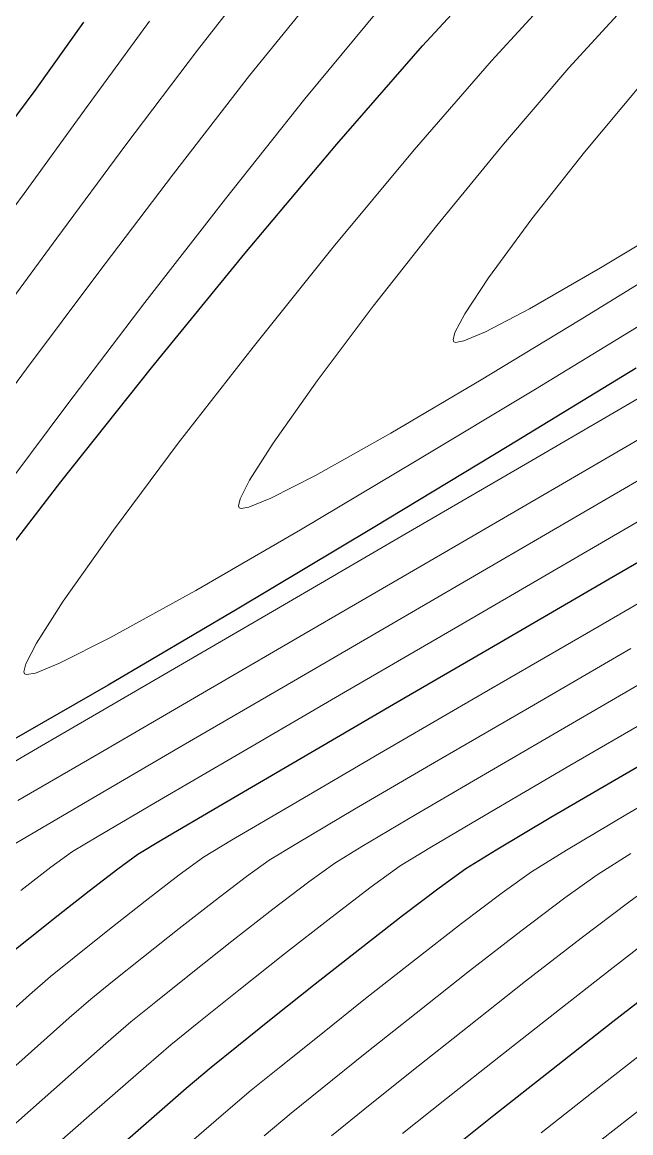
# Model space of a CAD drawing. Header units: millimetres. Extents: x 736950 to 740938, y 8500595 to 8502163.
# Drawn here: x 737764.43 to 737772.76, y 8501283.16 to 8501298.35 of the extents above; entities that cross this region are included whole.
import ezdxf

# ---------------------------------------------------------------- set-up
doc = ezdxf.new("R2010")
doc.units = ezdxf.units.MM
for name, color, linetype, lineweight in [('CONT-MJR', 80, 'Continuous', 30), ('CONT-MNR', 96, 'Continuous', 15), ('pista', 251, 'Continuous', 5)]:
    doc.layers.add(name, color=color, linetype=linetype, lineweight=lineweight)

msp = doc.modelspace()

# ---------------------------------------------------------------- hatches: boundary and pattern name
at = {"layer": 'pista'}
h = msp.add_hatch(dxfattribs=at)
h.set_pattern_fill('HONEY', color=256, scale=3, angle=9.94991650582834, style=0)
h.set_pattern_definition([(9.94991650582834, (1479841.21072825, -18.49207214638591), (0.4979252195647159, 0.4170677100899267), [0.375, -0.75]), (129.9499165058283, (1479841.21072825, -18.49207214638591), (-0.6101538418184378, 0.222682034283025), [0.3749999999999999, -0.7499999999999998]), (69.94991650582834, (1479841.21072825, -18.49207214638591), (-0.112228622253722, 0.6397497443729518), [-0.75, 0.375])])
h.paths.add_polyline_path([(737744.7999806425, 8501250.923935566), (737743.4751223363, 8501250.754223157), (737756.465848178, 8501242.026572531), (737763.5739612179, 8501242.006896213), (737770.002546867, 8501243.455222024), (737769.8468594846, 8501244.342704736), (737763.4750639071, 8501242.907173423), (737756.7405500773, 8501242.925815564)])
h.paths.add_polyline_path([(737794.2809870465, 8501256.017245878), (737809.7820272583, 8501263.709828075), (737823.391616501, 8501273.483615467), (737837.0791595323, 8501280.557800073), (737851.5530432165, 8501285.77819753), (737870.8510758049, 8501293.050216693, -0.9976846880626209), (737871.0089264096, 8501292.63424804), (737865.2748787645, 8501289.581801567, 0.7845063948290762), (737866.1540430214, 8501286.121818589), (737883.2588851704, 8501291.348365877), (737897.4188924351, 8501296.516943583), (737903.2981396064, 8501301.44146652, -0.5512150924587264), (737904.1219025984, 8501301.177325813), (737906.855912117, 8501297.98174819, 0.5618964424650519), (737910.2738656431, 8501298.536066804), (737914.22079628, 8501308.558674501), (737925.6412323939, 8501300.72656757, 0.340189525830376), (737928.7023693406, 8501300.894137181), (737936.9171069289, 8501306.117412793, -0.358727273887905), (737938.1716059428, 8501305.962964654), (737943.1732157968, 8501301.051021611, 0.3417074120720416), (737946.0555081918, 8501300.709858142), (737955.8779356404, 8501307.072689936), (737971.8320576148, 8501314.464803053), (737988.5677626224, 8501323.411181662), (738023.1375471824, 8501336.282937778), (738044.4246208373, 8501357.728329657), (738061.4456776979, 8501362.208386911), (738078.9085143938, 8501363.070318012), (738112.0997810266, 8501372.051506756), (738118.6561313582, 8501373.365123207), (738128.3493353954, 8501376.976906104), (738155.2251721952, 8501366.826195797), (738176.6167526407, 8501363.543890122), (738193.8053773039, 8501353.328603027), (738204.7313956148, 8501340.877429372), (738207.705198212, 8501335.751671141), (738214.35685511, 8501331.742925933), (738229.9282901662, 8501313.374534177), (738233.5603594936, 8501308.186787868), (738234.53883727, 8501308.358438132), (738230.6417003467, 8501313.924784988), (738214.9478837823, 8501332.43754055), (738208.3676942562, 8501336.403214611), (738205.4657963786, 8501341.405035153), (738194.387784551, 8501354.029418997), (738176.9261677533, 8501364.406946706), (738155.4549153853, 8501367.70147717), (738128.3514754312, 8501377.93815071), (738118.4090486554, 8501374.233504975), (738111.8936108743, 8501372.928085677), (738078.7671659255, 8501363.964436961), (738061.3074614278, 8501363.102660457), (738043.958527311, 8501358.536303693), (738022.6381405202, 8501337.057350922), (737988.196920163, 8501324.233464561), (737971.4304040315, 8501315.270615296), (737955.4419368334, 8501307.862588815), (737945.5806043665, 8501301.47455489, -0.3391433520832071), (737943.8038299843, 8501301.693147572), (737938.8116631231, 8501306.59581691, 0.3560082385246841), (737936.4342009705, 8501306.876887502), (737928.158540546, 8501301.61487459, -0.3502196171718997), (737926.1502499409, 8501301.468794718), (737914.5128481541, 8501309.44969617, 0.4302069892023044), (737913.4330382891, 8501309.014522241), (737909.4507249827, 8501298.90206584, -0.5704007069138802), (737907.5397775185, 8501298.566836312), (737904.9064502402, 8501301.644734057, 0.4931454261128044), (737902.7202336333, 8501302.131411942), (737896.9620044216, 8501297.308254998), (737882.9728831241, 8501292.20205278), (737866.0373022418, 8501287.027224885, -0.7384715771871906), (737865.6977918843, 8501288.787355538), (737871.5108758068, 8501291.881875956, 0.9119586051647783), (737870.5337161538, 8501293.892406015), (737851.2416702455, 8501286.62264278), (737836.7183275839, 8501281.384406622), (737822.9200107896, 8501274.252970394), (737809.3164408724, 8501264.483505804), (737793.8201376351, 8501256.79327439), (737778.9884914039, 8501246.402265295), (737769.846859484, 8501244.34270474), (737770.0025468671, 8501243.455222024), (737779.3594973255, 8501245.563292695)])
h.paths.add_polyline_path([(738260.5182952256, 8501271.251537092), (738234.538837269, 8501308.358438132), (738233.56035949, 8501308.186787868), (738259.6897886079, 8501270.86568047), (738269.3749442189, 8501234.589470252), (738274.5057655985, 8501215.583008338), (738279.7983711922, 8501189.602392923), (738280.7089290785, 8501189.641305126), (738275.382018582, 8501215.790318219), (738270.2441657205, 8501234.822827347)])

# ---------------------------------------------------------------- linework, layer by layer
at = {"layer": 'CONT-MJR', "extrusion": (0.7341344688672651, -0.6790041101650113, 0), "elevation": -5230793.98309476}
msp.add_lwpolyline([(6742044.715671914, 3625.00000000001), (6742046.229881375, 3625.00000000001)], dxfattribs=at)
at = {"layer": 'CONT-MJR', "extrusion": (0.8135080802622074, -0.5815536117574182, 0), "elevation": -4343782.748275129}
msp.add_lwpolyline([(7344923.818198418, 3630), (7344924.964395686, 3630)], dxfattribs=at)
at = {"layer": 'CONT-MJR', "extrusion": (0.7530500723098246, -0.6579632121890769, 0), "elevation": -5037963.675519257}
msp.add_lwpolyline([(6887326.772904299, 3625.00000000001), (6887328.556548502, 3625.00000000001)], dxfattribs=at)
at = {"layer": 'CONT-MJR', "extrusion": (0.8004101159143012, -0.5994527890852247, 0), "elevation": -4505612.192887409}
msp.add_lwpolyline([(7246778.528644133, 3630), (7246779.507247021, 3630)], dxfattribs=at)
at = {"layer": 'CONT-MJR', "extrusion": (0.7653520414624908, -0.6436118804288792, 0), "elevation": -4906882.738128148}
msp.add_lwpolyline([(6981319.545242739, 3625.00000000001), (6981321.498604384, 3625.00000000001)], dxfattribs=at)
at = {"layer": 'CONT-MJR', "extrusion": (-0.7747195534950218, 0.6323050003222134, 0), "elevation": 4803848.566896897}
msp.add_lwpolyline([(-7052611.658960206, 3625.000000000003), (-7052613.681809805, 3625.000000000003)], dxfattribs=at)
at = {"layer": 'CONT-MJR'}
for points, elevation in [([(737764.9613614765, 8501292.065474195), (737766.2004872151, 8501293.625043038)], 3625), ([(737772.8375099611, 8501293.622633083), (737771.0909413619, 8501292.559323752)], 3625), ([(737773.9076285509, 8501291.569123944), (737772.4672138188, 8501290.733828537)], 3630), ([(737769.2356253559, 8501291.438794883), (737767.3734744135, 8501290.326347314)], 3625), ([(737772.4672138188, 8501290.733828537), (737770.9707466689, 8501289.865511626)], 3630), ([(737767.3734744135, 8501290.326347314), (737765.6064010059, 8501289.287281884)], 3625), ([(737770.9707466689, 8501289.865511626), (737769.5144651644, 8501289.01969425)], 3630), ([(737768.1946073687, 8501288.251897445), (737767.1074113463, 8501287.617642248)], 3630), ([(737770.5047816025, 8501286.772823319), (737770.1391558769, 8501286.510247283)], 3635), ([(737765.349562478, 8501286.470365057), (737764.9239063618, 8501286.135615604)], 3630), ([(737764.9239063618, 8501286.135615604), (737764.5390589101, 8501285.829055954)], 3630), ([(737769.635962415, 8501286.129152065), (737769.0512041012, 8501285.675564008)], 3635), ([(737773.3429752488, 8501285.321030427), (737772.5187146615, 8501284.679123795)], 3640), ([(737767.3675688956, 8501284.34010619), (737767.0165800208, 8501284.056810169)], 3635), ([(737767.0165800208, 8501284.056810169), (737766.6775184486, 8501283.76716814)], 3635), ([(737771.6767966348, 8501284.019426184), (737770.8888417728, 8501283.398557454)], 3640), ([(737766.6775184486, 8501283.76716814), (737765.9828857338, 8501283.16404291)], 3635), ([(737770.8888417728, 8501283.398557454), (737770.22647068, 8501282.873137468)], 3640), ([(737765.9828857338, 8501283.16404291), (737764.9947363442, 8501282.303435713)], 3635)]:
    msp.add_lwpolyline(points, dxfattribs=dict(at, elevation=elevation))
at = {"layer": 'CONT-MJR', "extrusion": (0.5169834028596308, -0.8559954212305558, 0), "elevation": -6895652.0961962}
msp.add_lwpolyline([(5026555.831786532, 3625), (5026553.664349698, 3625)], dxfattribs=at)
at = {"layer": 'CONT-MJR', "extrusion": (-0.7913552869200303, 0.6113565325272289, 0), "elevation": 4613486.236471795}
msp.add_lwpolyline([(-7178577.989792775, 3625.000000000013), (-7178579.850262353, 3625.000000000013)], dxfattribs=at)
at = {"layer": 'CONT-MJR', "extrusion": (0.4974678147356397, -0.8674824340020652, 0), "elevation": -7007704.479083553}
msp.add_lwpolyline([(4869116.508143382, 3625), (4869114.698212318, 3625)], dxfattribs=at)
at = {"layer": 'CONT-MJR', "extrusion": (0.502834639456588, -0.8643826267125937, 0), "elevation": -6977390.465478092}
msp.add_lwpolyline([(4912457.749956082, 3630), (4912456.223019104, 3630)], dxfattribs=at)
at = {"layer": 'CONT-MJR', "extrusion": (-0.5010980767382628, 0.8653904999994015, 0), "elevation": 6987237.456627464}
msp.add_lwpolyline([(-4898441.810591031, 3635.000000000003), (-4898440.530427855, 3635.000000000003)], dxfattribs=at)
at = {"layer": 'CONT-MJR', "extrusion": (0.5038426259159186, -0.8637954667108133, 0), "elevation": -6971652.765883729}
msp.add_lwpolyline([(4920595.961606878, 3635), (4920594.828233276, 3635)], dxfattribs=at)
at = {"layer": 'CONT-MJR', "extrusion": (0.5062899378846166, -0.8623633218062972, 0), "elevation": -6957674.566596115}
msp.add_lwpolyline([(4940339.67334203, 3630.000000000013), (4940338.794018703, 3630.000000000013)], dxfattribs=at)
at = {"layer": 'CONT-MJR', "extrusion": (0.5094985571816003, -0.8604715104115113, 0), "elevation": -6939222.071979331}
msp.add_lwpolyline([(4966225.20506724, 3635), (4966224.335195902, 3635)], dxfattribs=at)
at = {"layer": 'CONT-MJR', "extrusion": (0.5158449047439528, -0.8566819913186585, 0), "elevation": -6902326.611583375}
msp.add_lwpolyline([(5017376.816761174, 3630.000000000007), (5017376.427867407, 3630.000000000007)], dxfattribs=at)
at = {"layer": 'CONT-MJR', "extrusion": (0.5889365309188171, -0.8081792886168941, 0), "elevation": -6436066.699162949}
msp.add_lwpolyline([(5602965.671483017, 3630), (5602965.329027357, 3630)], dxfattribs=at)
at = {"layer": 'CONT-MJR', "extrusion": (0.5266905484861559, -0.8500570958090711, 0), "elevation": -6838002.392925933}
msp.add_lwpolyline([(5104694.935652508, 3635), (5104694.445884659, 3635)], dxfattribs=at)
at = {"layer": 'CONT-MJR', "extrusion": (0.6098086982317805, -0.7925486430250582, 0), "elevation": -6287787.32863791}
msp.add_lwpolyline([(5768873.854070446, 3630.000000000006), (5768873.362455416, 3630.000000000006)], dxfattribs=at)
at = {"layer": 'CONT-MJR', "extrusion": (0.6037449972509729, -0.7971775073936938, 0), "elevation": -6331609.35924205}
msp.add_lwpolyline([(5720742.96132076, 3635.000000000004), (5720742.33010192, 3635.000000000004)], dxfattribs=at)
at = {"layer": 'CONT-MJR', "extrusion": (0.6272853181032177, -0.778789528494153, 0), "elevation": -6157923.518835674}
msp.add_lwpolyline([(5907295.08307914, 3630.00000000001), (5907294.739978958, 3630.00000000001)], dxfattribs=at)
at = {"layer": 'CONT-MJR', "extrusion": (0.6182332921099511, -0.7859946542610146, 0), "elevation": -6225851.705996303}
msp.add_lwpolyline([(5835660.36069675, 3635), (5835659.584202562, 3635)], dxfattribs=at)
at = {"layer": 'CONT-MJR', "extrusion": (0.6218840347390417, -0.7831093457089439, 0), "elevation": -6198629.472420582}
msp.add_lwpolyline([(5864566.898875937, 3635.000000000004), (5864566.158392676, 3635.000000000004)], dxfattribs=at)
at = {"layer": 'CONT-MJR', "extrusion": (0.624849491742576, -0.7807452290402065, 0), "elevation": -6176343.624602444}
msp.add_lwpolyline([(5888032.183451302, 3635), (5888031.55144544, 3635)], dxfattribs=at)
at = {"layer": 'CONT-MJR', "extrusion": (-0.6167750440406587, 0.7871394698836055, 0), "elevation": 6236657.037932899}
msp.add_lwpolyline([(-5824110.101644509, 3640), (-5824109.032052577, 3640)], dxfattribs=at)
at = {"layer": 'CONT-MNR', "extrusion": (-0.7870629044912258, 0.6168727456889593, 0), "elevation": 4663550.117419277}
msp.add_lwpolyline([(-7146164.522813944, 3628), (-7146166.07308061, 3628)], dxfattribs=at)
at = {"layer": 'CONT-MNR', "extrusion": (-0.7775448617449255, 0.6288274707533575, 0), "elevation": 4772202.118849258}
msp.add_lwpolyline([(-7074068.783730948, 3627), (-7074070.37089548, 3627)], dxfattribs=at)
at = {"layer": 'CONT-MNR'}
for points, elevation in [([(737770.8541710868, 8501297.827339694), (737771.7972792209, 8501298.850802554)], 3624), ([(737771.9161993028, 8501297.728446005), (737772.7304109632, 8501298.617723243)], 3623), ([(737765.8513348268, 8501296.675171258), (737766.8296768594, 8501297.970888596)], 3628), ([(737767.213139238, 8501295.939785646), (737768.2993844163, 8501297.30313754)], 3626), ([(737766.1116353505, 8501294.51935924), (737767.213139238, 8501295.939785646)], 3626), ([(737764.0493075876, 8501294.237303834), (737764.9061508062, 8501295.398955746)], 3628), ([(737767.5916933866, 8501293.910663221), (737768.6888157795, 8501295.275938254)], 3624), ([(737770.4882629953, 8501294.362545302), (737770.8159096834, 8501294.859386947)], 3622), ([(737765.0428988105, 8501293.115294963), (737766.1116353505, 8501294.51935924)], 3626), ([(737768.4683090413, 8501293.448733341), (737769.2361287501, 8501294.467583586)], 3623), ([(737770.3551627905, 8501294.10958698), (737770.4882629953, 8501294.362545302)], 3622), ([(737770.3298239153, 8501294.010198152), (737770.3551627905, 8501294.10958698)], 3622), ([(737770.7743694267, 8501294.118723745), (737770.4754643422, 8501293.993292065)], 3622), ([(737766.5683576871, 8501292.594114348), (737767.5916933866, 8501293.910663221)], 3624), ([(737770.3381246502, 8501293.98373134), (737770.3298239153, 8501294.010198152)], 3622), ([(737770.3641549259, 8501293.9728267), (737770.3381246502, 8501293.98373134)], 3622), ([(737770.4754643422, 8501293.993292065), (737770.3641549259, 8501293.9728267)], 3622), ([(737763.6258492678, 8501292.4479357), (737764.4907575409, 8501293.610684931)], 3627), ([(737773.4022027928, 8501292.957501333), (737771.8265563436, 8501292.041790081)], 3627), ([(737767.4161040148, 8501291.836431535), (737767.5435740607, 8501292.089079034)], 3623), ([(737767.3928014584, 8501291.73859765), (737767.4161040148, 8501291.836431535)], 3623), ([(737767.4011271353, 8501291.712773664), (737767.3928014584, 8501291.73859765)], 3623), ([(737767.4265337205, 8501291.701987255), (737767.4011271353, 8501291.712773664)], 3623), ([(737767.5358926693, 8501291.72087612), (737767.4265337205, 8501291.701987255)], 3623), ([(737764.9932959275, 8501290.432522193), (737765.6813710707, 8501291.407623414)], 3624), ([(737769.6337981872, 8501291.327045554), (737767.8575212064, 8501290.293987393)], 3626), ([(737772.2414299116, 8501290.043514924), (737770.7297225689, 8501289.166522633)], 3631), ([(737764.4832807927, 8501289.577370897), (737764.6280939997, 8501289.85929676)], 3624), ([(737764.9423943103, 8501289.585843619), (737764.6115834472, 8501289.452025622)], 3624), ([(737773.2842433748, 8501289.529729383), (737772.0170964615, 8501288.795909215)], 3633), ([(737768.1431888714, 8501289.341160953), (737766.635487228, 8501288.46403741)], 3628), ([(737773.1662632137, 8501288.903180182), (737771.9298526563, 8501288.186549084)], 3634), ([(737766.635487228, 8501288.46403741), (737765.4041587248, 8501287.746616734)], 3628), ([(737770.8303133266, 8501288.106596105), (737769.8196044824, 8501287.51646317)], 3633), ([(737773.7270261855, 8501288.111914715), (737772.6965830582, 8501287.51260478)], 3636), ([(737766.255788733, 8501287.68213526), (737765.4553860183, 8501287.213246392)], 3629), ([(737769.8196044824, 8501287.51646317), (737769.0806804396, 8501287.080183536)], 3633), ([(737770.8468554482, 8501287.555113394), (737770.0337504839, 8501287.075072754)], 3634), ([(737764.5616548222, 8501287.254039885), (737764.2204269817, 8501287.051447827)], 3628), ([(737767.2984969413, 8501287.164650872), (737766.9137218192, 8501286.932037324)], 3631), ([(737769.0806804396, 8501287.080183536), (737768.7092517107, 8501286.852430323)], 3633), ([(737770.0337504839, 8501287.075072754), (737769.6070166565, 8501286.812626822)], 3634), ([(737765.1181919277, 8501287.011644326), (737764.8249173252, 8501286.79572299)], 3629), ([(737764.8249173252, 8501286.79572299), (737764.414574896, 8501286.476902356)], 3629), ([(737769.6070166565, 8501286.812626822), (737769.2097112862, 8501286.52543286)], 3634), ([(737772.300311494, 8501286.693216318), (737771.8615606235, 8501286.378125073)], 3637), ([(737771.0003582498, 8501286.444186179), (737770.4468454418, 8501286.024981441)], 3636), ([(737771.8615606235, 8501286.378125073), (737771.257728469, 8501285.920810815)], 3637), ([(737767.8632985596, 8501286.221161986), (737767.3020176492, 8501285.782946385)], 3633), ([(737768.6553193617, 8501286.102449944), (737768.0238783377, 8501285.60945739)], 3634), ([(737770.4468454418, 8501286.024981441), (737769.8036112967, 8501285.526034579)], 3636), ([(737766.580156961, 8501285.956435377), (737766.0913604423, 8501285.569706466)], 3632), ([(737771.257728469, 8501285.920810815), (737770.5560184927, 8501285.376505146)], 3637), ([(737767.3020176492, 8501285.782946385), (737766.7433930568, 8501285.340970485)], 3633), ([(737772.0837731042, 8501285.826885542), (737771.3229808324, 8501285.236811252)], 3638), ([(737766.0913604423, 8501285.569706466), (737765.667139556, 8501285.230848983)], 3632), ([(737768.0238783377, 8501285.60945739), (737767.3954256714, 8501285.112234503)], 3634), ([(737769.8036112967, 8501285.526034579), (737769.1322589879, 8501284.997974563)], 3636), ([(737765.667139556, 8501285.230848983), (737765.3697456566, 8501284.991024617)], 3632), ([(737766.2585691868, 8501284.953704791), (737765.9186904447, 8501284.6796198)], 3633), ([(737765.9186904447, 8501284.6796198), (737765.5763307766, 8501284.383332727)], 3633), ([(737766.8499988177, 8501284.6765606), (737766.4676352328, 8501284.368214983)], 3634), ([(737767.951612571, 8501284.057030976), (737767.5655248086, 8501283.745405352)], 3636), ([(737767.5655248086, 8501283.745405352), (737767.187933838, 8501283.42417043)], 3636), ([(737768.1144695967, 8501283.434000537), (737767.743010379, 8501283.119592559)], 3637)]:
    msp.add_lwpolyline(points, dxfattribs=dict(at, elevation=elevation))
at = {"layer": 'CONT-MNR', "extrusion": (0.7695724600822273, -0.6385594950221856, 0), "elevation": -4860817.94779703}
msp.add_lwpolyline([(7013473.232164256, 3626), (7013474.834145619, 3626)], dxfattribs=at)
at = {"layer": 'CONT-MNR', "extrusion": (0.8075305177425298, -0.5898257903097167, 0), "elevation": -4418516.327021455}
msp.add_lwpolyline([(7300209.881610246, 3629), (7300211.387404529, 3629)], dxfattribs=at)
at = {"layer": 'CONT-MNR', "extrusion": (-0.7554515222603386, 0.6552045463170544, 0), "elevation": 5012738.871205407}
msp.add_lwpolyline([(-6905707.589395583, 3624.000000000003), (-6905709.202645396, 3624.000000000003)], dxfattribs=at)
at = {"layer": 'CONT-MNR', "extrusion": (-0.7584635068083607, 0.6517155121983549, 0), "elevation": 4980854.528659654}
msp.add_lwpolyline([(-6928740.116920425, 3623.000000000006), (-6928741.489790498, 3623.000000000006)], dxfattribs=at)
at = {"layer": 'CONT-MNR', "extrusion": (-0.789544762879868, 0.6136929748734079, 0), "elevation": 4634686.127409236}
msp.add_lwpolyline([(-7164916.076040477, 3627.00000000001), (-7164917.774860118, 3627.00000000001)], dxfattribs=at)
at = {"layer": 'CONT-MNR', "extrusion": (0.7677986557764538, -0.6406912081399827, 0), "elevation": -4880245.525372059}
msp.add_lwpolyline([(6999968.198587256, 3622), (6999969.393344628, 3622)], dxfattribs=at)
at = {"layer": 'CONT-MNR', "extrusion": (0.8092140241787962, -0.5875139684061637, 0), "elevation": -4397620.809454864}
msp.add_lwpolyline([(7312814.879031406, 3629), (7312816.288131713, 3629)], dxfattribs=at)
at = {"layer": 'CONT-MNR', "extrusion": (0.8036056208910407, -0.5951621678772308, 0), "elevation": -4466777.373928291}
msp.add_lwpolyline([(7270778.528384437, 3628), (7270780.116496166, 3628)], dxfattribs=at)
at = {"layer": 'CONT-MNR', "extrusion": (-0.7730197103706948, 0.6343820042989927, 0), "elevation": 4822758.090206667}
msp.add_lwpolyline([(-7039697.12171747, 3623.000000000013), (-7039698.562214017, 3623.000000000013)], dxfattribs=at)
at = {"layer": 'CONT-MNR', "extrusion": (0.7688482864473902, -0.6394312413597821, 0), "elevation": -4868761.599268705}
msp.add_lwpolyline([(7007958.654014277, 3624.00000000001), (7007960.387346379, 3624.00000000001)], dxfattribs=at)
at = {"layer": 'CONT-MNR', "extrusion": (0.7849661428928383, -0.6195386626449881, 0), "elevation": -4687755.769302666}
msp.add_lwpolyline([(7130307.178034892, 3622.000000000013), (7130308.339512161, 3622.000000000013)], dxfattribs=at)
at = {"layer": 'CONT-MNR', "extrusion": (-0.7968107732149947, 0.6042289232472428, 0), "elevation": 4548868.80148433}
msp.add_lwpolyline([(-7219702.609168709, 3627.000000000003), (-7219704.322421056, 3627.000000000003)], dxfattribs=at)
at = {"layer": 'CONT-MNR', "extrusion": (-0.8025051876194349, 0.5966451406354499, 0), "elevation": 4480197.148657543}
msp.add_lwpolyline([(-7262516.536809788, 3629.000000000013), (-7262517.727888485, 3629.000000000013)], dxfattribs=at)
at = {"layer": 'CONT-MNR', "extrusion": (-0.7854623853201356, 0.6189093966383149, 0), "elevation": 4682041.045551302}
msp.add_lwpolyline([(-7134059.343607833, 3623.00000000001), (-7134060.751769917, 3623.00000000001)], dxfattribs=at)
at = {"layer": 'CONT-MNR', "extrusion": (-0.8050532249581491, 0.5932025834270143, 0), "elevation": 4449045.298435038}
msp.add_lwpolyline([(-7281642.396844276, 3622), (-7281643.395432057, 3622)], dxfattribs=at)
at = {"layer": 'CONT-MNR', "extrusion": (-0.5164777297004333, 0.856300621699813, 0), "elevation": 6898621.199878954}
msp.add_lwpolyline([(-5022485.744021783, 3622.000000000003), (-5022484.45885146, 3622.000000000003)], dxfattribs=at)
at = {"layer": 'CONT-MNR', "extrusion": (0.4985689004896683, -0.8668500743868707, 0), "elevation": -7001517.848185809}
msp.add_lwpolyline([(4878019.313241727, 3622), (4878018.188106645, 3622)], dxfattribs=at)
at = {"layer": 'CONT-MNR', "extrusion": (0.5239704676895633, -0.8517364316437219, 0), "elevation": -6854291.279477714}
msp.add_lwpolyline([(5082816.022409279, 3623.000000000009), (5082814.466131047, 3623.000000000009)], dxfattribs=at)
at = {"layer": 'CONT-MNR', "extrusion": (-0.800951792198785, 0.5987288422763299, 0), "elevation": 4499055.890283676}
msp.add_lwpolyline([(-7250847.232910025, 3627), (-7250848.862999332, 3627)], dxfattribs=at)
at = {"layer": 'CONT-MNR', "extrusion": (0.4632812345002905, -0.8862113166507676, 0), "elevation": -7192147.699061498}
msp.add_lwpolyline([(4592311.520013444, 3622), (4592310.843512784, 3622)], dxfattribs=at)
at = {"layer": 'CONT-MNR', "extrusion": (0.5176249902537233, -0.8556076025052799, 0), "elevation": -6891882.75802456}
msp.add_lwpolyline([(5031725.736830179, 3623.000000000013), (5031724.178768912, 3623.000000000013)], dxfattribs=at)
at = {"layer": 'CONT-MNR', "extrusion": (-0.520750051573244, 0.8537091915789964, 0), "elevation": 6873437.736505431}
msp.add_lwpolyline([(-5056893.056597554, 3624.000000000003), (-5056891.216985967, 3624.000000000003)], dxfattribs=at)
at = {"layer": 'CONT-MNR', "extrusion": (-0.8163519461432103, 0.5775547593329945, 0), "elevation": 4307683.766895168}
msp.add_lwpolyline([(-7366148.09821101, 3623.000000000003), (-7366149.141765686, 3623.000000000003)], dxfattribs=at)
at = {"layer": 'CONT-MNR', "extrusion": (0.5076174044283931, -0.8615825965752681, 0), "elevation": -6950061.239805141}
msp.add_lwpolyline([(4951054.930469058, 3623.000000000003), (4951053.495933817, 3623.000000000003)], dxfattribs=at)
at = {"layer": 'CONT-MNR', "extrusion": (0.5165224285660969, -0.8562736599873789, 0), "elevation": -6898358.054280149}
msp.add_lwpolyline([(5022842.945284572, 3624), (5022841.041114158, 3624)], dxfattribs=at)
at = {"layer": 'CONT-MNR', "extrusion": (-0.5026932032216573, 0.864464888491574, 0), "elevation": 6978196.078654043}
msp.add_lwpolyline([(-4911321.303277958, 3626.000000000003), (-4911319.366195287, 3626.000000000003)], dxfattribs=at)
at = {"layer": 'CONT-MNR', "extrusion": (-0.7993444090982665, 0.60087312774274, 0), "elevation": 4518470.221775805}
msp.add_lwpolyline([(-7238762.666503218, 3626.000000000003), (-7238764.31068248, 3626.000000000003)], dxfattribs=at)
at = {"layer": 'CONT-MNR', "extrusion": (0.4895093948967995, -0.8719980231100121, 0), "elevation": -7051965.366497405}
msp.add_lwpolyline([(4804796.18988792, 3623.00000000001), (4804795.003895021, 3623.00000000001)], dxfattribs=at)
at = {"layer": 'CONT-MNR', "extrusion": (0.800932724682504, -0.5987543490720216, 0), "elevation": -4499284.525685354}
msp.add_lwpolyline([(7250702.900744796, 3624), (7250704.382131306, 3624)], dxfattribs=at)
at = {"layer": 'CONT-MNR', "extrusion": (0.8444788818826412, -0.5355888516896558, 0), "elevation": -3930168.15758147}
msp.add_lwpolyline([(7574301.709419934, 3623.000000000003), (7574302.310674061, 3623.000000000003)], dxfattribs=at)
at = {"layer": 'CONT-MNR', "extrusion": (0.5104054270887024, -0.8599338928071154, 0), "elevation": -6933987.702675393}
msp.add_lwpolyline([(4973539.032570176, 3624.000000000003), (4973537.189337227, 3624.000000000003)], dxfattribs=at)
at = {"layer": 'CONT-MNR', "extrusion": (0.5027095834018294, -0.86445536307895, 0), "elevation": -6978103.015507888}
msp.add_lwpolyline([(4911451.59131874, 3626.000000000003), (4911449.538050296, 3626.000000000003)], dxfattribs=at)
at = {"layer": 'CONT-MNR', "extrusion": (-0.5022479204382311, 0.8647236705534737, 0), "elevation": 6980723.608773952}
msp.add_lwpolyline([(-4907726.317891255, 3628.000000000003), (-4907724.395760113, 3628.000000000003)], dxfattribs=at)
at = {"layer": 'CONT-MNR', "extrusion": (0.453823043672356, -0.8910918274970088, 0), "elevation": -7240615.639781603}
msp.add_lwpolyline([(4515501.712621021, 3623.000000000003), (4515501.026134321, 3623.000000000003)], dxfattribs=at)
at = {"layer": 'CONT-MNR', "extrusion": (-0.5025188949677397, 0.8645662266133243, 0), "elevation": 6979185.698888916}
msp.add_lwpolyline([(-4909912.486825834, 3627.00000000001), (-4909910.553875634, 3627.00000000001)], dxfattribs=at)
at = {"layer": 'CONT-MNR', "extrusion": (0.5019724128385483, -0.8648836319118578, 0), "elevation": -6982286.264448249}
msp.add_lwpolyline([(4905502.290243763, 3629.000000000006), (4905500.496632345, 3629.000000000006)], dxfattribs=at)
at = {"layer": 'CONT-MNR', "extrusion": (0.3768245194967286, -0.9262846654814381, 0), "elevation": -7596607.260618813}
msp.add_lwpolyline([(3886878.244553529, 3623), (3886877.923008066, 3623)], dxfattribs=at)
at = {"layer": 'CONT-MNR', "extrusion": (0.500765947937338, -0.8655827316821999, 0), "elevation": -6989121.82966872}
msp.add_lwpolyline([(4895756.701943248, 3624.000000000006), (4895755.045029586, 3624.000000000006)], dxfattribs=at)
at = {"layer": 'CONT-MNR', "extrusion": (0.5023608414051867, -0.8646580740516293, 0), "elevation": -6980082.643927138}
msp.add_lwpolyline([(4908635.974563608, 3628), (4908633.98176022, 3628)], dxfattribs=at)
at = {"layer": 'CONT-MNR', "extrusion": (0.502599981332128, -0.8645190910355564, 0), "elevation": -6978725.162522874}
msp.add_lwpolyline([(4910565.117438604, 3627), (4910563.181308525, 3627)], dxfattribs=at)
at = {"layer": 'CONT-MNR', "extrusion": (0.5021369236011658, -0.8647881300968215, 0), "elevation": -6981353.004290531}
msp.add_lwpolyline([(4906828.591936594, 3629.00000000001), (4906826.730459351, 3629.00000000001)], dxfattribs=at)
at = {"layer": 'CONT-MNR', "extrusion": (0.5013924838248686, -0.8652199588335494, 0), "elevation": -6985572.364854465}
msp.add_lwpolyline([(4900819.932874233, 3631.000000000003), (4900818.198992095, 3631.000000000003)], dxfattribs=at)
at = {"layer": 'CONT-MNR', "extrusion": (0.4833386714298237, -0.8754334518970892, 0), "elevation": -7085722.930799184}
msp.add_lwpolyline([(4754868.237799143, 3624.000000000013), (4754866.892290718, 3624.000000000013)], dxfattribs=at)
at = {"layer": 'CONT-MNR', "extrusion": (0.8433800766086262, -0.5373174540061283, 0), "elevation": -3945675.434404402}
msp.add_lwpolyline([(7566232.304429086, 3624), (7566232.984105365, 3624)], dxfattribs=at)
at = {"layer": 'CONT-MNR', "extrusion": (0.5028016969013607, -0.8644017894434927, 0), "elevation": -6977579.612020354}
msp.add_lwpolyline([(4912191.041903153, 3626), (4912189.100104607, 3626)], dxfattribs=at)
at = {"layer": 'CONT-MNR', "extrusion": (-0.502547563317673, 0.8645495628380536, 0), "elevation": 6979022.400807542}
msp.add_lwpolyline([(-4910141.302648094, 3628.000000000013), (-4910139.369128726, 3628.000000000013)], dxfattribs=at)
at = {"layer": 'CONT-MNR', "extrusion": (0.5027292166604045, -0.864443945386869, 0), "elevation": -6977990.981811923}
msp.add_lwpolyline([(4911606.408233901, 3627), (4911604.576281323, 3627)], dxfattribs=at)
at = {"layer": 'CONT-MNR', "extrusion": (0.5024058229679287, -0.8646319384847626, 0), "elevation": -6979826.788095471}
msp.add_lwpolyline([(4908997.488434021, 3629), (4908995.679622376, 3629)], dxfattribs=at)
at = {"layer": 'CONT-MNR', "extrusion": (0.4490091526362471, -0.8935271573090989, 0), "elevation": -7264869.905471105}
msp.add_lwpolyline([(4476370.613793718, 3624.000000000006), (4476369.844994897, 3624.000000000006)], dxfattribs=at)
at = {"layer": 'CONT-MNR', "extrusion": (0.5015048562064746, -0.865154829612205, 0), "elevation": -6984935.293504128}
msp.add_lwpolyline([(4901725.780962136, 3632.000000000013), (4901724.174970877, 3632.000000000013)], dxfattribs=at)
at = {"layer": 'CONT-MNR', "extrusion": (0.9687846838949072, -0.2479036834148392, 0), "elevation": -1392766.068282357}
msp.add_lwpolyline([(8418813.557621699, 3624.000000000013), (8418813.668810295, 3624.000000000013)], dxfattribs=at)
at = {"layer": 'CONT-MNR', "extrusion": (0.9572398098417034, 0.2892956039317217, 0), "elevation": 3165603.178619931}
msp.add_lwpolyline([(7924340.672483479, 3624), (7924340.701564075, 3624)], dxfattribs=at)
at = {"layer": 'CONT-MNR', "extrusion": (-0.3799097489151549, -0.9250235579049996, 0), "elevation": -8144176.918574845}
msp.add_lwpolyline([(-2547273.198199134, 3624.000000000013), (-2547273.227790314, 3624.000000000013)], dxfattribs=at)
at = {"layer": 'CONT-MNR', "extrusion": (0.17585837454713, -0.984415477378145, 0), "elevation": -8239058.828854138}
msp.add_lwpolyline([(2221289.84689251, 3624.000000000006), (2221289.724910183, 3624.000000000006)], dxfattribs=at)
at = {"layer": 'CONT-MNR', "extrusion": (0.5028997631983949, -0.8643447391955356, 0), "elevation": -6977022.261359575}
msp.add_lwpolyline([(4912980.700324558, 3626.000000000003), (4912978.986181672, 3626.000000000003)], dxfattribs=at)
at = {"layer": 'CONT-MNR', "extrusion": (0.5029415547151195, -0.8643204223786098, 0), "elevation": -6976784.221010837}
msp.add_lwpolyline([(4913318.592300972, 3627.000000000003), (4913316.971883219, 3627.000000000003)], dxfattribs=at)
at = {"layer": 'CONT-MNR', "extrusion": (0.5028485620522685, -0.8643745274138784, 0), "elevation": -6977311.823047908}
msp.add_lwpolyline([(4912569.622745539, 3629.000000000007), (4912567.987130672, 3629.000000000007)], dxfattribs=at)
at = {"layer": 'CONT-MNR', "extrusion": (0.5025001884509187, -0.8645770992842635, 0), "elevation": -6979289.997049712}
msp.add_lwpolyline([(4909759.085693753, 3631), (4909757.45955206, 3631)], dxfattribs=at)
at = {"layer": 'CONT-MNR', "extrusion": (0.5023886645120169, -0.864641908404764, 0), "elevation": -6979922.753627642}
msp.add_lwpolyline([(4908859.266196636, 3632.000000000003), (4908857.766895598, 3632.000000000003)], dxfattribs=at)
at = {"layer": 'CONT-MNR', "extrusion": (0.5022517015944814, -0.8647214743751007, 0), "elevation": -6980699.730711658}
msp.add_lwpolyline([(4907754.069867851, 3633.000000000006), (4907752.697422308, 3633.000000000006)], dxfattribs=at)
at = {"layer": 'CONT-MNR', "extrusion": (0.5030824834689988, -0.8642384016153556, 0), "elevation": -6975983.450351641}
msp.add_lwpolyline([(4914453.891796097, 3626), (4914452.519922635, 3626)], dxfattribs=at)
at = {"layer": 'CONT-MNR', "extrusion": (-0.503330005543259, 0.8640942688849539, 0), "elevation": 6974575.039328898}
msp.add_lwpolyline([(-4916452.456142724, 3627.000000000003), (-4916451.154616967, 3627.000000000003)], dxfattribs=at)
at = {"layer": 'CONT-MNR', "extrusion": (-0.5036515096991437, 0.8639069144171572, 0), "elevation": 6972744.121512978}
msp.add_lwpolyline([(-4919049.086981286, 3629), (-4919047.745093704, 3629)], dxfattribs=at)
at = {"layer": 'CONT-MNR', "extrusion": (0.5037603805563844, -0.8638434342991135, 0), "elevation": -6972123.168381594}
msp.add_lwpolyline([(4919929.440496257, 3631), (4919928.071218027, 3631)], dxfattribs=at)
at = {"layer": 'CONT-MNR', "extrusion": (0.5039761979365832, -0.8637175417423141, 0), "elevation": -6970893.211544815}
msp.add_lwpolyline([(4921671.876045633, 3632.000000000013), (4921670.606209597, 3632.000000000013)], dxfattribs=at)
at = {"layer": 'CONT-MNR', "extrusion": (0.5036849185695997, -0.863887436420704, 0), "elevation": -6972551.463340741}
msp.add_lwpolyline([(4919322.549122245, 3634.00000000001), (4919321.29548993, 3634.00000000001)], dxfattribs=at)
at = {"layer": 'CONT-MNR', "extrusion": (0.5047241593118241, -0.8632806745242085, 0), "elevation": -6966629.396840325}
msp.add_lwpolyline([(4927703.926721813, 3628), (4927702.950789041, 3628)], dxfattribs=at)
at = {"layer": 'CONT-MNR', "extrusion": (0.5065510389375967, -0.8622099772974339, 0), "elevation": -6956177.821684785}
msp.add_lwpolyline([(4942447.148340922, 3631), (4942446.171248592, 3631)], dxfattribs=at)
at = {"layer": 'CONT-MNR', "extrusion": (0.5074280107604604, -0.8616941533372977, 0), "elevation": -6951145.164384264}
msp.add_lwpolyline([(4949522.666525163, 3632.00000000001), (4949521.748920536, 3632.00000000001)], dxfattribs=at)
at = {"layer": 'CONT-MNR', "extrusion": (0.5091087830816674, -0.8607021825167541, 0), "elevation": -6941470.156553091}
msp.add_lwpolyline([(4963082.710319908, 3636.000000000013), (4963081.762203099, 3636.000000000013)], dxfattribs=at)
at = {"layer": 'CONT-MNR', "extrusion": (0.5131580683471593, -0.8582941202700926, 0), "elevation": -6918014.533877543}
msp.add_lwpolyline([(4995723.877310129, 3629), (4995723.484444694, 3629)], dxfattribs=at)
at = {"layer": 'CONT-MNR', "extrusion": (0.5200055486208762, -0.8541628822440727, 0), "elevation": -6877840.359087203}
msp.add_lwpolyline([(5050890.677325263, 3632), (5050890.234665949, 3632)], dxfattribs=at)
at = {"layer": 'CONT-MNR', "extrusion": (0.5889365296638387, -0.8081792895314225, 0), "elevation": -6436066.146968565}
msp.add_lwpolyline([(5602966.363602092, 3631.000000000011), (5602965.952655304, 3631.000000000011)], dxfattribs=at)
at = {"layer": 'CONT-MNR', "extrusion": (0.5276280558455626, -0.8494755056413527, 0), "elevation": -6832365.955350054}
msp.add_lwpolyline([(5112236.689043626, 3636.00000000001), (5112236.126354882, 3636.00000000001)], dxfattribs=at)
at = {"layer": 'CONT-MNR', "extrusion": (0.530684036752724, -0.8475697334944385, 0), "elevation": -6813909.314395527}
msp.add_lwpolyline([(5136811.157184644, 3637.000000000003), (5136810.611902844, 3637.000000000003)], dxfattribs=at)
at = {"layer": 'CONT-MNR', "extrusion": (0.5858272510489069, -0.8104359517744022, 0), "elevation": -6457544.044899112}
msp.add_lwpolyline([(5578199.088946241, 3632.00000000001), (5578198.707651104, 3632.00000000001)], dxfattribs=at)
at = {"layer": 'CONT-MNR', "extrusion": (0.5858272481492692, -0.8104359538704181, 0), "elevation": -6457543.506663847}
msp.add_lwpolyline([(5578199.770104972, 3633), (5578199.334339103, 3633)], dxfattribs=at)
at = {"layer": 'CONT-MNR', "extrusion": (0.6098086980204309, -0.7925486431876766, 0), "elevation": -6287786.752951047}
msp.add_lwpolyline([(5768874.471175699, 3631.000000000013), (5768873.881237665, 3631.000000000013)], dxfattribs=at)
at = {"layer": 'CONT-MNR', "extrusion": (-0.6065775602161614, 0.7950243162584458, 0), "elevation": 6311216.409572139}
msp.add_lwpolyline([(-5743232.830505816, 3632.000000000013), (-5743232.288140371, 3632.000000000013)], dxfattribs=at)
at = {"layer": 'CONT-MNR', "extrusion": (0.5833174759370885, -0.8122442503744697, 0), "elevation": -6474766.317328086}
msp.add_lwpolyline([(5558199.699131722, 3636), (5558199.203974878, 3636)], dxfattribs=at)
at = {"layer": 'CONT-MNR', "extrusion": (0.5838513385200603, -0.811860588098926, 0), "elevation": -6471109.712816133}
msp.add_lwpolyline([(5562456.574211766, 3638), (5562456.002195962, 3638)], dxfattribs=at)
at = {"layer": 'CONT-MNR', "extrusion": (0.6065775640769931, -0.7950243133127572, 0), "elevation": -6311215.806880591}
msp.add_lwpolyline([(5743233.496303132, 3633.00000000001), (5743232.876456901, 3633.00000000001)], dxfattribs=at)
at = {"layer": 'CONT-MNR', "extrusion": (0.6065775634920612, -0.7950243137590414, 0), "elevation": -6311215.236305114}
msp.add_lwpolyline([(5743234.126808221, 3634.00000000001), (5743233.429481218, 3634.00000000001)], dxfattribs=at)
at = {"layer": 'CONT-MNR', "extrusion": (0.6181701486845361, -0.7860443163558519, 0), "elevation": -6226322.813203801}
msp.add_lwpolyline([(5835158.295538403, 3631.000000000013), (5835157.645718371, 3631.000000000013)], dxfattribs=at)
at = {"layer": 'CONT-MNR', "extrusion": (0.6153953835119508, -0.7882185749855043, 0), "elevation": -6246853.354587779}
msp.add_lwpolyline([(5813174.077065472, 3632), (5813173.453988559, 3632)], dxfattribs=at)
at = {"layer": 'CONT-MNR', "extrusion": (0.6040149546671911, -0.7969729823139498, 0), "elevation": -6329669.747221355}
msp.add_lwpolyline([(5722889.006680096, 3638.000000000013), (5722888.191211738, 3638.000000000013)], dxfattribs=at)
at = {"layer": 'CONT-MNR', "extrusion": (0.6230599155865205, -0.7821741120679704, 0), "elevation": -6189813.598122317}
msp.add_lwpolyline([(5873871.648674996, 3631.000000000009), (5873871.058247706, 3631.000000000009)], dxfattribs=at)
at = {"layer": 'CONT-MNR', "extrusion": (-0.6109376786300749, 0.7916786929241532, 0), "elevation": 6279553.502232307}
msp.add_lwpolyline([(-5777835.186331568, 3639.000000000013), (-5777834.31602447, 3639.000000000013)], dxfattribs=at)
at = {"layer": 'CONT-MNR', "extrusion": (0.6272853176778762, -0.7787895288367493, 0), "elevation": -6157922.935198173}
msp.add_lwpolyline([(5907295.380508767, 3631), (5907294.968788548, 3631)], dxfattribs=at)
at = {"layer": 'CONT-MNR', "extrusion": (0.6151646844168717, -0.7883986371413201, 0), "elevation": -6248550.243375115}
msp.add_lwpolyline([(5811349.363688676, 3639.00000000001), (5811348.40194552, 3639.00000000001)], dxfattribs=at)
at = {"layer": 'CONT-MNR', "extrusion": (0.6592438377754356, -0.7519292269589706, 0), "elevation": -5905997.97377295}
msp.add_lwpolyline([(6159166.880179802, 3631), (6159166.495483601, 3631)], dxfattribs=at)
at = {"layer": 'CONT-MNR', "extrusion": (0.6241117521468347, -0.7813350886989577, 0), "elevation": -6181903.641047623}
msp.add_lwpolyline([(5882195.133541451, 3633.00000000001), (5882194.513034479, 3633.00000000001)], dxfattribs=at)
at = {"layer": 'CONT-MNR', "extrusion": (0.6182332924425473, -0.7859946539994072, 0), "elevation": -6225850.538141901}
msp.add_lwpolyline([(5835661.361219164, 3637), (5835660.429426136, 3637)], dxfattribs=at)
at = {"layer": 'CONT-MNR', "extrusion": (0.6179875382981055, -0.7861878926237975, 0), "elevation": -6227674.041206583}
msp.add_lwpolyline([(5833715.217519591, 3638.00000000001), (5833714.203696864, 3638.00000000001)], dxfattribs=at)
at = {"layer": 'CONT-MNR', "extrusion": (0.6241117518869226, -0.7813350889065692, 0), "elevation": -6181903.057343674}
msp.add_lwpolyline([(5882195.498184177, 3634), (5882194.800113829, 3634)], dxfattribs=at)
at = {"layer": 'CONT-MNR', "extrusion": (0.6663192772063485, -0.7456665614222011, 0), "elevation": -5847537.260622287}
msp.add_lwpolyline([(6214696.450425552, 3631.000000000003), (6214695.642880552, 3631.000000000003)], dxfattribs=at)
at = {"layer": 'CONT-MNR', "extrusion": (-0.6570418625958627, 0.7538540911851309, 0), "elevation": 5923985.73811825}
msp.add_lwpolyline([(-6141867.567278546, 3632.00000000001), (-6141867.17796752, 3632.00000000001)], dxfattribs=at)
at = {"layer": 'CONT-MNR', "extrusion": (-0.6218840338695886, 0.7831093463993956, 0), "elevation": 6198628.894285162}
msp.add_lwpolyline([(-5864567.310572427, 3636.000000000003), (-5864566.496040836, 3636.000000000003)], dxfattribs=at)
at = {"layer": 'CONT-MNR', "extrusion": (0.6218840344896959, -0.7831093459069549, 0), "elevation": -6198628.304994691}
msp.add_lwpolyline([(5864567.734059387, 3637), (5864566.845479473, 3637)], dxfattribs=at)
at = {"layer": 'CONT-MNR', "extrusion": (-0.6180843115538958, 0.7861118138095541, 0), "elevation": 6226955.288601514}
msp.add_lwpolyline([(-5834481.830165863, 3639.000000000013), (-5834480.854904778, 3639.000000000013)], dxfattribs=at)
at = {"layer": 'CONT-MNR', "extrusion": (0.6643281737771225, -0.7474410194295957, 0), "elevation": -5864090.803172665}
msp.add_lwpolyline([(6199078.843616105, 3632.000000000003), (6199078.032787031, 3632.000000000003)], dxfattribs=at)
at = {"layer": 'CONT-MNR', "extrusion": (-0.6248494927037873, 0.7807452282709257, 0), "elevation": 6176343.031404414}
msp.add_lwpolyline([(-5888032.533365787, 3636.000000000013), (-5888031.838159338, 3636.000000000013)], dxfattribs=at)
at = {"layer": 'CONT-MNR', "extrusion": (0.621520281322478, -0.7833980724413532, 0), "elevation": -6201350.632145062}
msp.add_lwpolyline([(5861688.810498797, 3638), (5861687.842032172, 3638)], dxfattribs=at)
at = {"layer": 'CONT-MNR', "extrusion": (-0.6156766851099793, 0.7879988701844614, 0), "elevation": 6244772.796169313}
msp.add_lwpolyline([(-5815407.234338662, 3641.000000000013), (-5815406.070413395, 3641.000000000013)], dxfattribs=at)
at = {"layer": 'CONT-MNR', "extrusion": (0.6609077954980425, -0.7504671117710074, 0), "elevation": -5892339.316856568}
msp.add_lwpolyline([(6172233.9219234, 3633), (6172232.974920809, 3633)], dxfattribs=at)
at = {"layer": 'CONT-MNR', "extrusion": (0.6516800603134619, -0.7584939676687237, 0), "elevation": -5967385.214601708}
msp.add_lwpolyline([(6099708.925069828, 3634.00000000001), (6099708.474937433, 3634.00000000001)], dxfattribs=at)
at = {"layer": 'CONT-MNR', "extrusion": (-0.6649080721405716, 0.7469252008081589, 0), "elevation": 5859277.854069054}
msp.add_lwpolyline([(-6203627.36092787, 3632.000000000003), (-6203626.214995821, 3632.000000000003)], dxfattribs=at)
at = {"layer": 'CONT-MNR', "extrusion": (-0.6248494901416101, 0.7807452303214986, 0), "elevation": 6176342.464778182}
msp.add_lwpolyline([(-5888032.855407321, 3637.000000000003), (-5888032.09700029, 3637.000000000003)], dxfattribs=at)
at = {"layer": 'CONT-MNR', "extrusion": (-0.620511873098536, 0.7841970513485411, 0), "elevation": 6208886.364348272}
msp.add_lwpolyline([(-5853705.589376929, 3639), (-5853704.678527563, 3639)], dxfattribs=at)
at = {"layer": 'CONT-MNR', "extrusion": (0.6579798600865734, -0.7530355262007586, 0), "elevation": -5916333.674201949}
msp.add_lwpolyline([(6149237.809206491, 3634), (6149236.873833454, 3634)], dxfattribs=at)
at = {"layer": 'CONT-MNR', "extrusion": (-0.6244594524928846, 0.7810572272198029, 0), "elevation": 6179282.01046681}
msp.add_lwpolyline([(-5884947.566066755, 3638), (-5884946.73935207, 3638)], dxfattribs=at)
at = {"layer": 'CONT-MNR', "extrusion": (0.6615457972516655, -0.7499047660461017, 0), "elevation": -5887087.96100132}
msp.add_lwpolyline([(6177241.929947939, 3633.00000000001), (6177240.592151972, 3633.00000000001)], dxfattribs=at)
at = {"layer": 'CONT-MNR', "extrusion": (0.6280754470018387, -0.7781524483502191, 0), "elevation": -6151920.480007487}
msp.add_lwpolyline([(5913543.998753414, 3637.000000000006), (5913543.45748846, 3637.000000000006)], dxfattribs=at)
at = {"layer": 'CONT-MNR', "extrusion": (0.6175698339647366, -0.7865160520782573, 0), "elevation": -6230770.225593727}
msp.add_lwpolyline([(5830406.28390784, 3641.000000000013), (5830405.188412923, 3641.000000000013)], dxfattribs=at)
at = {"layer": 'CONT-MNR', "extrusion": (0.6230655130532521, -0.7821696532362323, 0), "elevation": -6189766.878393359}
msp.add_lwpolyline([(5873918.142087958, 3639.00000000001), (5873917.373584132, 3639.00000000001)], dxfattribs=at)
at = {"layer": 'CONT-MNR', "extrusion": (-0.6164395243293985, 0.7874022560575662, 0), "elevation": 6239137.422051703}
msp.add_lwpolyline([(-5821451.475523554, 3642.000000000003), (-5821450.28770144, 3642.000000000003)], dxfattribs=at)
at = {"layer": 'CONT-MNR', "extrusion": (0.6589263110442826, -0.7522074957174872, 0), "elevation": -5908596.093560554}
msp.add_lwpolyline([(6156672.029446588, 3634.000000000013), (6156670.701759382, 3634.000000000013)], dxfattribs=at)
at = {"layer": 'CONT-MNR', "extrusion": (0.6535635041650454, -0.7568716839884464, 0), "elevation": -5952202.992710907}
msp.add_lwpolyline([(6114523.678523947, 3636), (6114522.652690048, 3636)], dxfattribs=at)
at = {"layer": 'CONT-MNR', "extrusion": (0.6278294689470958, -0.7783509220920906, 0), "elevation": -6153788.649281044}
msp.add_lwpolyline([(5911599.576245758, 3638), (5911598.987687415, 3638)], dxfattribs=at)
at = {"layer": 'CONT-MNR', "extrusion": (0.6160274392780033, -0.787724694329552, 0), "elevation": -6242182.00106326}
msp.add_lwpolyline([(5818186.126769892, 3643.000000000013), (5818185.026447338, 3643.000000000013)], dxfattribs=at)

doc.saveas('drawing.dxf')
